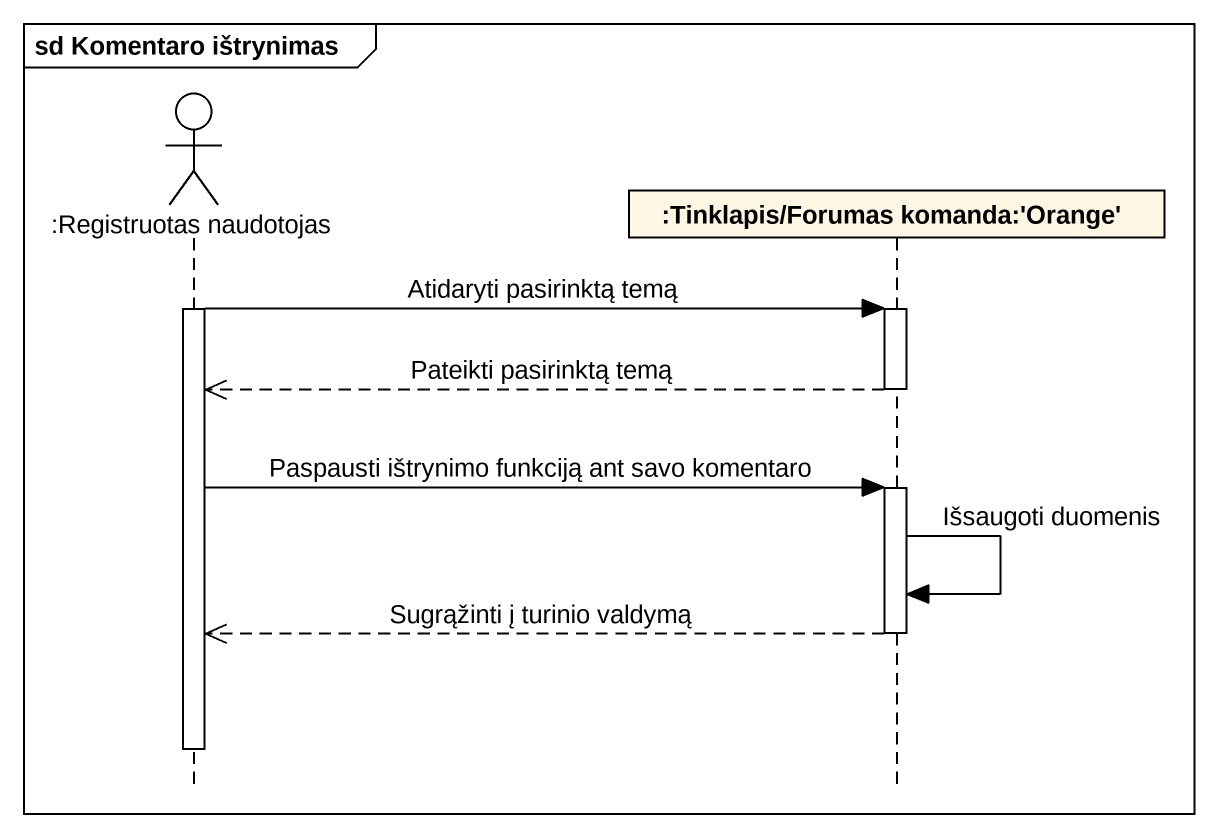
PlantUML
@startuml
mainframe sd Komentaro ištrynimas
hide footbox
actor ":Registruotas naudotojas" as Registruotas_naudotojas
participant ":Tinklapis/Forumas komanda:'Orange'" as Tinklapis_Forumas_komanda

activate Registruotas_naudotojas
Registruotas_naudotojas -> Tinklapis_Forumas_komanda : Atidaryti pasirinktą temą
activate Tinklapis_Forumas_komanda
Tinklapis_Forumas_komanda -->> Registruotas_naudotojas : Pateikti pasirinktą temą
deactivate Tinklapis_Forumas_komanda
Registruotas_naudotojas -> Tinklapis_Forumas_komanda : Paspausti ištrynimo funkciją ant savo komentaro
activate Tinklapis_Forumas_komanda
Tinklapis_Forumas_komanda -> Tinklapis_Forumas_komanda : Išsaugoti duomenis
Tinklapis_Forumas_komanda -->> Registruotas_naudotojas : Sugrąžinti į turinio valdymą
deactivate Tinklapis_Forumas_komanda
deactivate Registruotas_naudotojas
@enduml
